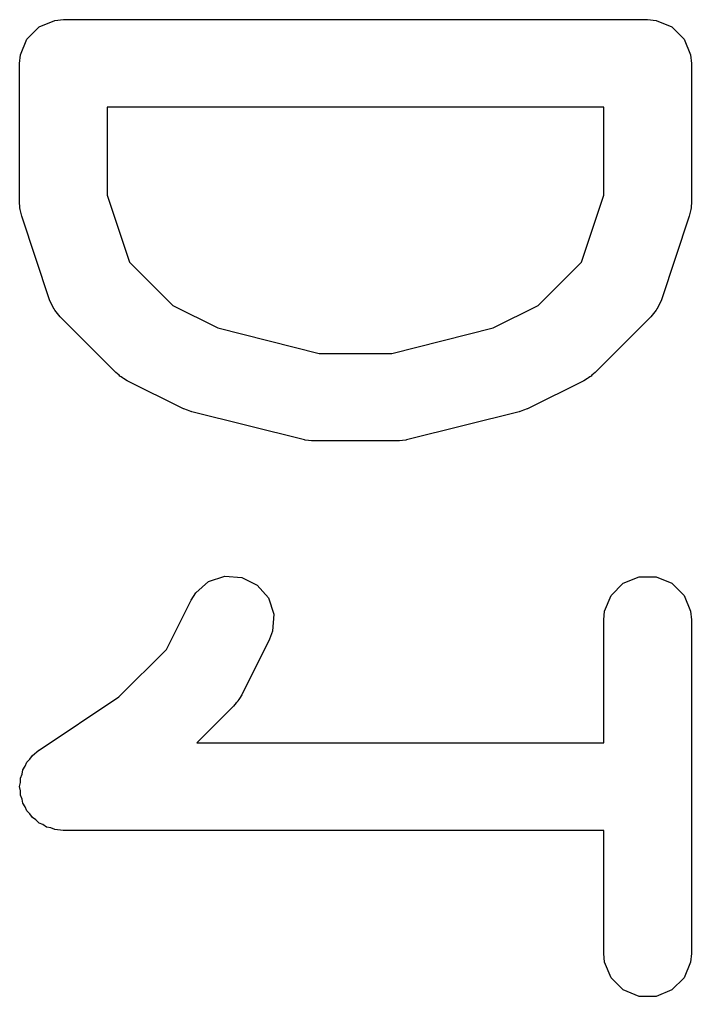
# Model space of a CAD drawing. Extents: x 94.1 to 174.1, y -97.1 to -51.9.
# Drawn here: x 134.85 to 136, y -55.628 to -53.956 of the extents above; entities that cross this region are included whole.
import ezdxf

# ---------------------------------------------------------------- set-up
doc = ezdxf.new("R2010")
doc.units = 0
doc.layers.add('BLACK', color=7, linetype='CONTINUOUS')

msp = doc.modelspace()

# ---------------------------------------------------------------- linework, layer by layer
at = {"layer": 'BLACK', "linetype": 'CONTINUOUS'}
for p, q in [((134.883151, -53.968295), (134.910187, -53.957096)), ((134.910187, -53.957096), (134.924819, -53.955655)), ((134.924819, -53.955655), (135.924819, -53.955655)), ((135.924819, -53.955655), (135.939451, -53.957096)), ((135.939451, -53.957096), (135.966487, -53.968295)), ((134.862459, -53.988987), (134.883151, -53.968295)), ((135.966487, -53.968295), (135.987179, -53.988987)), ((134.85126, -54.016023), (134.862459, -53.988987)), ((135.987179, -53.988987), (135.998378, -54.016023)), ((134.849819, -54.030655), (134.85126, -54.016023)), ((135.998378, -54.016023), (135.999819, -54.030655)), ((134.849819, -54.26875), (134.849819, -54.030655)), ((135.999819, -54.030655), (135.999819, -54.26875)), ((135.849819, -54.105655), (134.999819, -54.105655)), ((134.999819, -54.105655), (134.999819, -54.256579)), ((135.849819, -54.25658), (135.849819, -54.105655)), ((134.999819, -54.256579), (135.03799, -54.371093)), ((135.811648, -54.371092), (135.849819, -54.25658)), ((134.850548, -54.276155), (134.849819, -54.26875)), ((134.850408, -54.27813), (134.850548, -54.276155)), ((134.850998, -54.280727), (134.850408, -54.27813)), ((134.85126, -54.283382), (134.850998, -54.280727)), ((134.852018, -54.285213), (134.85126, -54.283382)), ((135.998378, -54.283382), (135.997619, -54.285212)), ((135.998639, -54.280728), (135.998378, -54.283382)), ((135.99923, -54.278131), (135.998639, -54.280728)), ((135.999819, -54.26875), (135.999089, -54.276156)), ((135.999089, -54.276156), (135.99923, -54.278131)), ((134.853668, -54.292467), (134.852018, -54.285213)), ((134.901287, -54.435324), (134.853668, -54.292467)), ((135.99597, -54.292468), (135.948351, -54.435324)), ((135.997619, -54.285212), (135.99597, -54.292468)), ((135.03799, -54.371093), (135.112103, -54.445206)), ((135.737534, -54.445205), (135.811648, -54.371092)), ((134.907281, -54.448749), (134.901287, -54.435324)), ((135.948351, -54.435324), (135.942357, -54.44875)), ((134.909046, -54.450784), (134.907281, -54.448749)), ((134.910078, -54.453275), (134.909046, -54.450784)), ((135.112103, -54.445206), (135.18909, -54.483699)), ((135.660547, -54.483699), (135.737534, -54.445205)), ((135.940592, -54.450784), (135.939561, -54.453275)), ((135.942357, -54.44875), (135.940592, -54.450784)), ((134.919405, -54.46464), (134.910078, -54.453275)), ((135.014643, -54.559878), (134.919405, -54.46464)), ((135.930233, -54.46464), (135.834994, -54.559878)), ((135.939561, -54.453275), (135.930233, -54.46464)), ((135.18909, -54.483699), (135.362624, -54.527083)), ((135.487013, -54.527083), (135.660547, -54.483699)), ((135.362624, -54.527083), (135.487013, -54.527083)), ((135.020393, -54.564598), (135.014643, -54.559878)), ((135.021692, -54.566095), (135.020393, -54.564598)), ((135.023946, -54.567514), (135.021692, -54.566095)), ((135.026008, -54.569206), (135.023946, -54.567514)), ((135.02784, -54.569964), (135.026008, -54.569206)), ((135.823628, -54.569206), (135.821798, -54.569963)), ((135.825686, -54.567516), (135.823628, -54.569206)), ((135.827945, -54.566095), (135.825686, -54.567516)), ((135.829244, -54.564596), (135.827945, -54.566095)), ((135.834994, -54.559878), (135.829244, -54.564596)), ((135.034135, -54.573927), (135.02784, -54.569964)), ((135.129373, -54.621546), (135.034135, -54.573927)), ((135.815502, -54.573927), (135.720264, -54.621546)), ((135.821798, -54.569963), (135.815502, -54.573927)), ((135.130442, -54.621955), (135.129373, -54.621546)), ((135.130878, -54.622278), (135.130442, -54.621955)), ((135.137014, -54.62447), (135.130878, -54.622278)), ((135.143104, -54.626801), (135.137014, -54.62447)), ((135.143644, -54.626839), (135.143104, -54.626801)), ((135.144724, -54.627225), (135.143644, -54.626839)), ((135.3352, -54.674844), (135.144724, -54.627225)), ((135.704913, -54.627225), (135.514437, -54.674844)), ((135.705992, -54.626839), (135.704913, -54.627225)), ((135.706532, -54.626801), (135.705992, -54.626839)), ((135.712613, -54.624473), (135.706532, -54.626801)), ((135.718759, -54.622278), (135.712613, -54.624473)), ((135.719194, -54.621955), (135.718759, -54.622278)), ((135.720264, -54.621546), (135.719194, -54.621955)), ((135.337736, -54.675219), (135.3352, -54.674844)), ((135.338758, -54.675642), (135.337736, -54.675219)), ((135.34427, -54.676184), (135.338758, -54.675642)), ((135.349744, -54.676994), (135.34427, -54.676184)), ((135.350836, -54.676831), (135.349744, -54.676994)), ((135.35339, -54.677083), (135.350836, -54.676831)), ((135.496247, -54.677083), (135.35339, -54.677083)), ((135.4988, -54.676831), (135.496247, -54.677083)), ((135.499893, -54.676994), (135.4988, -54.676831)), ((135.505366, -54.676184), (135.499893, -54.676994)), ((135.510879, -54.675642), (135.505366, -54.676184)), ((135.5119, -54.675219), (135.510879, -54.675642)), ((135.514437, -54.674844), (135.5119, -54.675219)), ((135.151283, -54.937052), (135.173391, -54.917879)), ((135.173391, -54.917879), (135.201152, -54.908625)), ((135.201152, -54.908625), (135.230342, -54.910699)), ((135.230342, -54.910699), (135.256517, -54.923787)), ((135.883151, -54.920676), (135.910187, -54.909477)), ((135.910187, -54.909477), (135.939451, -54.909477)), ((135.939451, -54.909477), (135.966487, -54.920676)), ((135.143451, -54.949495), (135.151283, -54.937052)), ((135.256517, -54.923787), (135.27569, -54.945894)), ((135.862459, -54.941368), (135.883151, -54.920676)), ((135.966487, -54.920676), (135.987179, -54.941368)), ((135.101275, -55.033847), (135.143451, -54.949495)), ((135.27569, -54.945894), (135.284944, -54.973656)), ((135.85126, -54.968404), (135.862459, -54.941368)), ((135.987179, -54.941368), (135.998378, -54.968404)), ((135.849819, -54.983036), (135.85126, -54.968404)), ((135.998378, -54.968404), (135.999819, -54.983036)), ((135.284944, -54.973656), (135.28287, -55.002846)), ((135.849819, -55.19375), (135.849819, -54.983036)), ((135.999819, -54.983036), (135.999819, -55.554464)), ((135.28287, -55.002846), (135.277615, -55.016577)), ((135.277615, -55.016577), (135.229996, -55.111815)), ((135.019894, -55.115227), (135.101275, -55.033847)), ((134.883216, -55.206346), (135.019894, -55.115227)), ((135.225275, -55.119942), (135.223583, -55.122003)), ((135.226033, -55.118109), (135.225275, -55.119942)), ((135.229996, -55.111815), (135.226033, -55.118109)), ((135.215947, -55.131307), (135.153504, -55.19375)), ((135.220667, -55.125556), (135.215947, -55.131307)), ((135.222164, -55.124258), (135.220667, -55.125556)), ((135.223583, -55.122003), (135.222164, -55.124258)), ((135.153504, -55.19375), (135.849819, -55.19375)), ((134.867709, -55.221831), (134.871841, -55.215662)), ((134.871841, -55.215662), (134.883099, -55.206441)), ((134.883099, -55.206441), (134.883151, -55.20639)), ((134.883151, -55.20639), (134.883173, -55.20638)), ((134.883173, -55.20638), (134.883216, -55.206346)), ((134.855558, -55.239977), (134.859646, -55.233871)), ((134.859646, -55.233871), (134.862459, -55.227082)), ((134.862459, -55.227082), (134.867709, -55.221831)), ((134.85126, -55.254118), (134.854101, -55.247257)), ((134.85126, -55.261466), (134.85126, -55.254118)), ((134.854101, -55.247257), (134.855558, -55.239977)), ((134.849819, -55.268671), (134.85126, -55.261466)), ((134.85126, -55.275955), (134.849819, -55.268671)), ((134.85126, -55.283382), (134.85126, -55.275955)), ((134.854072, -55.29017), (134.85126, -55.283382)), ((134.855498, -55.297379), (134.854072, -55.29017)), ((134.859617, -55.303557), (134.855498, -55.297379)), ((134.862459, -55.310418), (134.859617, -55.303557)), ((134.867654, -55.315613), (134.862459, -55.310418)), ((134.871731, -55.321728), (134.867654, -55.315613)), ((134.8779, -55.325859), (134.871731, -55.321728)), ((134.883151, -55.33111), (134.8779, -55.325859)), ((134.88994, -55.333922), (134.883151, -55.33111)), ((134.896046, -55.338011), (134.88994, -55.333922)), ((134.903326, -55.339467), (134.896046, -55.338011)), ((134.910187, -55.342309), (134.903326, -55.339467)), ((134.924663, -55.343734), (134.910187, -55.342309)), ((134.92474, -55.34375), (134.924663, -55.343734)), ((134.924766, -55.343744), (134.92474, -55.34375)), ((134.924819, -55.34375), (134.924766, -55.343744)), ((135.849819, -55.34375), (134.924819, -55.34375)), ((135.849819, -55.554464), (135.849819, -55.34375)), ((135.85126, -55.569096), (135.849819, -55.554464)), ((135.999819, -55.554464), (135.998378, -55.569096)), ((135.862459, -55.596132), (135.85126, -55.569096)), ((135.998378, -55.569096), (135.987179, -55.596132)), ((135.883151, -55.616824), (135.862459, -55.596132)), ((135.987179, -55.596132), (135.966487, -55.616824)), ((135.910187, -55.628023), (135.883151, -55.616824)), ((135.966487, -55.616824), (135.939451, -55.628023)), ((135.939451, -55.628023), (135.910187, -55.628023))]:
    msp.add_line(p, q, dxfattribs=at)

doc.saveas('drawing.dxf')
